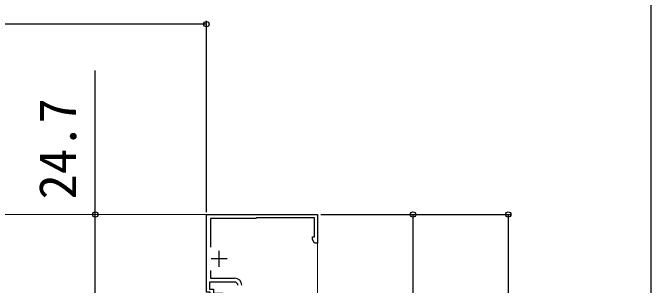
# Model space of a CAD drawing. Units: millimetres, scale not verified. Extents: x -700 to 700, y -1043 to 1038.
# Drawn here: x 499 to 700, y 234.4 to 320.3 of the extents above; entities that cross this region are included whole.
import ezdxf
from ezdxf.enums import TextEntityAlignment as Align

# ---------------------------------------------------------------- set-up
doc = ezdxf.new("R2010")
doc.units = ezdxf.units.MM
doc.header["$LTSCALE"] = 6
for name, color, linetype in [('0-2_YKK_11', 7, 'Continuous'), ('0-7_YKK_D', 6, 'Continuous'), ('0-8_YKK_ZWAK', 7, 'Continuous')]:
    doc.layers.add(name, color=color, linetype=linetype)
doc.layers.add('0-4_YKK_12', color=2, linetype='Continuous', lineweight=18)
doc.styles.add('ＭＳ ゴシック', font='')
doc.styles.get('ＭＳ ゴシック').set_extended_font_data('MS Gothic')

msp = doc.modelspace()

# ---------------------------------------------------------------- linework, layer by layer
at = {"layer": '0-2_YKK_11'}
for p, q in [((564, 240.2), (564, 245.2)), ((566.5, 242.7), (561.5, 242.7))]:
    msp.add_line(p, q, dxfattribs=at)
for points in [[(568.9, 235.4), (561, 235.4), (561, 233.2), (562.2, 233.2), (562.2, 231.9), (565.2, 231.9), (565.2, 230.7), (561.2, 230.7), (561.2, 232.2), (560, 232.2), (560, 256.7), (595, 256.7), (595, 247.7), (594, 247.7), (593.35, 248.826), (593.35, 249.7), (594, 249.7), (594, 255.7), (575.8, 255.7), (575.5, 255.4), (561.3, 255.4), (561.3, 246.384)], [(561.3, 239.016), (561.3, 236.6), (568.9, 236.6)]]:
    msp.add_lwpolyline(points, dxfattribs=at)
for radius in [2.2, 1]:
    msp.add_arc((568.9, 234.4), radius, 0.00001, 89.99999, dxfattribs=at)
at = {"layer": '0-4_YKK_12'}
msp.add_lwpolyline([(390.572, 256.7), (595, 256.7), (595, 186.7), (390.572, 186.7)], dxfattribs=at)
at = {"layer": '0-7_YKK_D'}
for p, q in [((560, 257.4), (560, 317.7)), ((560, 316.7), (242.5, 316.7)), ((596, 256.7), (656, 256.7)), ((596, 256.7), (626, 256.7)), ((625, 256.7), (625, 186.7)), ((655, 256.7), (655, 176.4))]:
    msp.add_line(p, q, dxfattribs=at)
msp.add_lwpolyline([(525, 232), (525, 256.7), (525, 302.1)], dxfattribs=at)
for centre in [(560, 316.7), (525, 256.7), (625, 256.7), (655, 256.7)]:
    msp.add_circle(centre, 0.85, dxfattribs=at)
at = {"layer": '0-8_YKK_ZWAK'}
msp.add_lwpolyline([(-700, -1043.3), (700, -1043.3), (700, 996.7)], dxfattribs=at)

# ---------------------------------------------------------------- texts
at = {"layer": '0-7_YKK_D', "style": 'ＭＳ ゴシック'}
msp.add_text('24.7', height=11.73, rotation=90, dxfattribs=at).set_placement((522.5, 261.418), align=Align.BOTTOM_LEFT)

doc.saveas('drawing.dxf')
